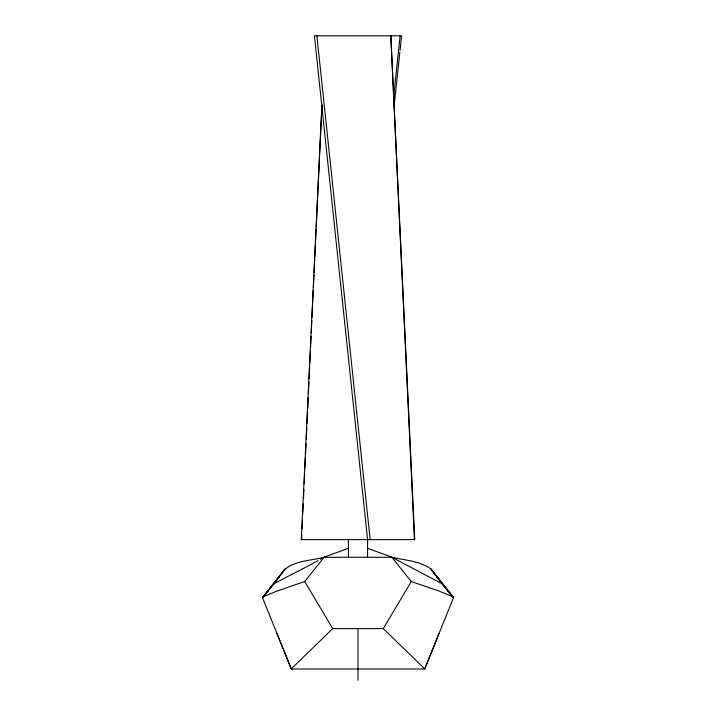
<?xml version="1.0" encoding="UTF-8"?>
<svg xmlns="http://www.w3.org/2000/svg" width="716" height="716" viewBox="0 0 716 716"><rect width="100%" height="100%" fill="white"/><g stroke="black" fill="none" stroke-linecap="round" stroke-linejoin="round"><path stroke-width="1.07" d="M367.585 557.37L367.585 539.631L314.413 35.8L401.587 35.8L400.047 50.317M321.905 105.064L301.266 539.631L414.734 539.631L390.811 35.8L414.43 539.631M301.57 539.631L301.776 535.165M302.089 528.462L302.51 519.53M302.77 513.945L303.244 503.885M303.503 498.3L303.924 489.359M304.184 483.774L304.658 473.723M304.918 468.139L305.392 458.079M305.598 453.613L306.072 443.562M306.278 439.087L306.806 427.917M307.012 423.451L307.54 412.282M307.692 408.925L308.22 397.756M308.426 393.29L308.954 382.12M309.106 378.764L309.688 366.476M309.84 363.128L310.368 351.95M310.574 347.484L311.102 336.314M311.254 332.958L311.836 320.67M311.979 317.322L312.57 305.034M312.659 302.796L313.25 290.508M313.393 287.161L313.984 274.872M314.073 272.635L314.7 259.228M314.807 256.999L315.398 244.711M315.488 242.473L316.132 229.066M316.221 226.829L321.94 105.064M436.644 576.747L453.47 597.753L424.686 669.013L291.314 669.013L262.53 597.753L279.356 576.747M393.469 98.772L400.119 35.8M394.051 106.881L398.168 68.029M398.275 67.044L399.841 52.277M273.279 584.095L292.692 573.91M262.557 597.448L284.861 569.435C295.269 560.467 311.245 560.628 324.115 557.29L391.885 557.29C404.889 560.342 419.845 560.834 430.934 568.916L453.443 597.448M439.114 633.32L424.686 669.013L424.132 668.762M291.242 668.887L332.716 628.603L383.284 628.603L411.297 581.535L391.885 557.29L442.721 584.095M285.066 568.916L263.774 596.509L276.877 591.085L304.703 581.535L324.115 557.29L323.005 557.916M284.861 569.435L262.978 597.028L279.464 576.64M280.842 574.939L282.211 573.239M280.762 575.02L282.158 573.292M442.676 584.211L442.121 584.256M321.565 558.722L320.5 559.312M318.083 560.646L317.412 561.013M316.74 561.38L302.975 568.692M302.054 569.166L302.671 568.844M301.749 569.318L299.816 570.312M299.673 570.384L298.25 571.117M297.963 571.261L294.724 572.889M294.204 573.158L292.942 573.784M291.868 668.762L291.314 669.013L276.886 633.32M321.574 558.068L348.585 548.241M273.879 584.256L273.324 584.211M411.297 581.535L439.123 591.085L452.226 596.509L430.934 568.916M367.415 548.241L394.426 558.068M383.284 628.603L424.758 668.887M433.842 573.292L435.239 575.02M433.789 573.239L435.158 574.939M436.536 576.64L453.022 597.028L431.139 569.435M304.703 581.535L332.716 628.603M316.893 35.8L370.163 539.631M358 628.603L358 680.2M348.415 539.631L348.415 557.37"/></g></svg>
